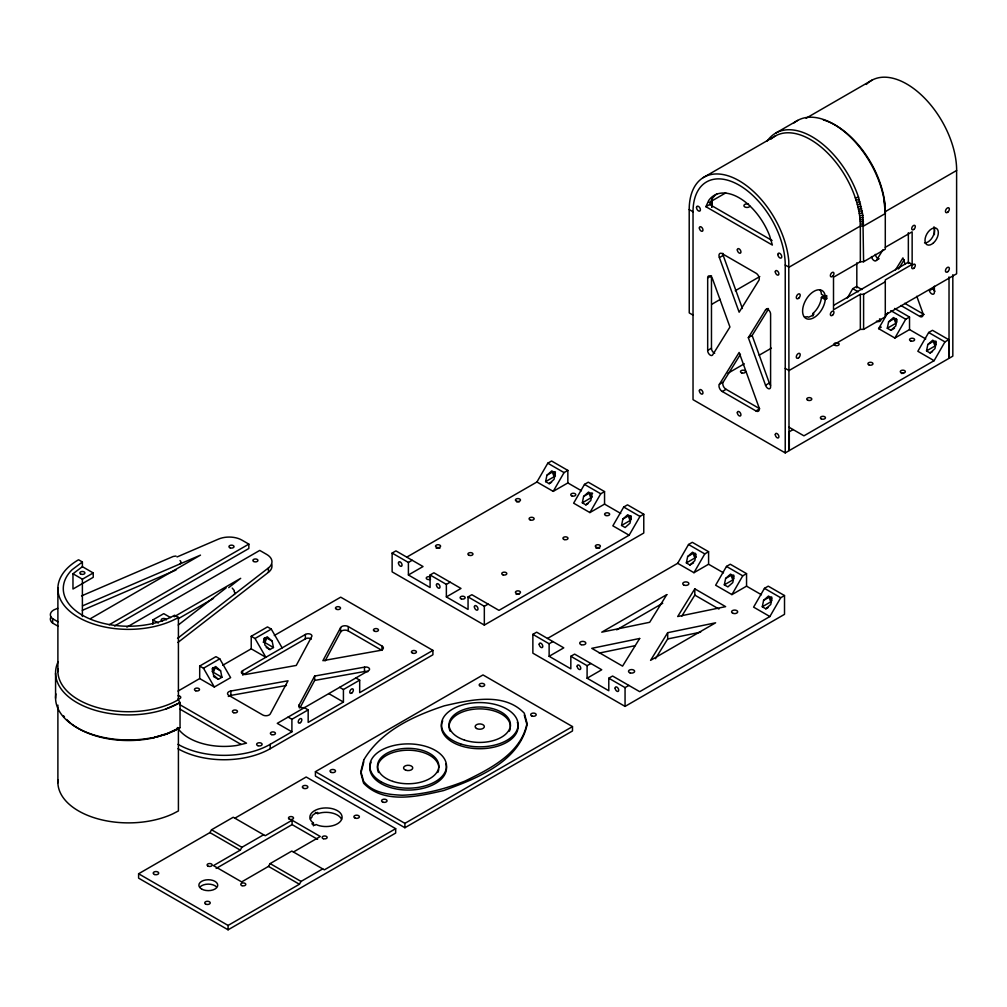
<?xml version="1.0" encoding="UTF-8"?>
<svg xmlns="http://www.w3.org/2000/svg" width="1007" height="1007" viewBox="0 0 1007 1007"><rect width="100%" height="100%" fill="white"/><g stroke="black" fill="none" stroke-linecap="round" stroke-linejoin="round"><path stroke-width="1.5" d="M820.05 290.003A16.112 9.302 -60 0 1 821.183 292.521L821.397 294.245L825.186 296.436L826.722 295.542L826.722 298.676L822.92 296.486L821.397 297.367L821.183 299.331A16.112 9.302 -60 0 1 813.127 313.278L812.888 316.06M826.722 298.676L825.186 299.557L824.985 301.521A16.112 9.302 -60 0 1 807.45 319.018A16.112 9.302 -60 0 1 807.45 297.468A16.112 9.302 -60 0 1 824.985 294.711L825.186 296.436M545.618 481.623L546.927 475.228L551.798 470.911L555.373 472.963L554.064 479.357L549.193 483.675L545.618 481.623L554.127 476.701L552.352 472.107L546.927 475.228M582.323 502.808L583.619 496.426L588.503 492.096L592.066 494.16L590.769 500.542L585.885 504.872L582.323 502.808L590.832 497.886L589.045 493.292L583.619 496.426M621.546 525.453L622.855 519.071L627.726 514.741L631.301 516.805L629.992 523.187L625.12 527.517L621.546 525.453L630.067 520.543L628.28 515.936L622.855 519.071M686.359 562.926L687.655 556.544L692.539 552.214L696.101 554.278L694.805 560.66L689.921 564.99L686.359 562.926L694.868 558.004L693.08 553.409L687.655 556.544M724.323 584.84L725.632 578.459L730.503 574.141L734.078 576.193L732.769 582.587L727.885 586.905L724.323 584.84L732.832 579.931L731.044 575.324L725.632 578.459M762.286 606.768L763.596 600.373L768.467 596.056L772.042 598.12L770.733 604.502L765.849 608.82L762.286 606.768L770.796 601.846L769.021 597.252L763.596 600.373M887.293 328.257L888.602 321.875L893.473 317.557L897.048 319.609L895.739 326.004L890.868 330.321L887.293 328.257L895.802 323.348L894.027 318.741L888.602 321.875M926.516 350.914L927.825 344.532L932.709 340.202L936.271 342.267L934.962 348.649L930.09 352.979L926.516 350.914L935.037 345.993L933.25 341.398L927.825 344.532M361.236 771.866L363.804 761.758M705.894 206.687L708.689 200.519A49.721 28.712 60 0 1 769.587 235.676L772.369 245.066L705.894 206.687L709.696 204.497L712.478 198.329A49.721 28.712 60 0 1 716.808 193.948M299.23 704.812L314.65 676.049L364.471 667.15A3.751 2.165 0 0 1 369.003 668.056A3.751 2.165 0 0 1 368.285 670.788L305.549 707.015A3.751 2.165 0 0 1 300.803 707.43A3.751 2.165 0 0 1 299.23 704.812L299.23 707.745M340.593 627.676L322.895 660.668L380.054 650.459A4.557 2.631 0 0 0 383.239 648.558A4.557 2.631 0 0 0 381.955 646.016L348.284 626.581A4.557 2.631 0 0 0 343.878 625.838A4.557 2.631 0 0 0 340.593 627.676L340.593 632.056L325.11 660.932M299.973 707.833L314.65 680.43L314.65 676.049M234.87 818.188L306.191 777.001L395.675 828.673L395.675 833.053L228.085 929.813L138.601 878.142L138.601 873.761L209.922 832.588L211.546 829.768L233.246 817.243L265.244 835.722L292.093 820.214L320.289 836.502L293.44 851.998M395.675 828.673L324.355 869.847L291.816 851.066L270.128 863.591L268.491 866.398L241.655 881.905L213.446 865.617L240.295 850.122L241.919 847.302L263.62 834.778M138.601 873.761L228.085 925.433L299.406 884.247L301.043 881.427L322.731 868.903M536.932 481.988L547.783 463.207L551.584 461.005L567.847 470.407L567.847 482.932L553.208 491.378L536.932 481.988L406.765 557.135M553.208 491.378L564.058 472.598L567.847 470.407M604.552 504.117L604.552 491.592L588.277 482.202L584.488 484.392L573.638 503.173L589.901 512.576L604.552 504.117L620.753 513.469M589.901 512.576L600.751 493.782L604.552 491.592M643.775 514.237L627.512 504.847L623.711 507.037L612.86 525.83L629.136 535.221L639.986 516.427L643.775 514.237L643.775 533.03L484.329 625.083L392.126 571.863L392.126 553.07L395.927 550.879L423.041 566.538L408.401 574.984L408.401 562.46L392.126 553.07M547.506 638.451L677.673 563.303L688.524 544.51L692.312 542.32L708.588 551.71L708.588 564.235L723.504 572.845M847.328 298.047L852.753 288.657L856.554 286.466L861.979 289.601M677.673 563.303L693.949 572.693L704.787 553.9L708.588 551.71M746.552 586.162L746.552 573.638L730.276 564.235L726.488 566.425L715.637 585.218L731.913 594.608L746.552 586.162L761.468 594.772M925.735 338.931L909.522 329.579L894.883 338.025L878.608 328.634L887.91 312.535M731.913 594.608L742.751 575.828L746.552 573.638M894.883 338.025L905.734 319.244L909.522 317.054L909.522 329.579M784.516 595.552L768.24 586.162L764.451 588.352L753.601 607.133L769.877 616.536L780.715 597.743L784.516 595.552L784.516 614.333L625.057 706.398L532.867 653.165L532.867 634.372L536.655 632.182L563.782 647.841L549.13 656.3L549.13 643.775L532.867 634.372M948.758 339.699L932.482 330.309L928.681 332.499L917.843 351.279L934.106 360.682L944.956 341.889L948.758 339.699L948.758 358.492L789.299 450.544L789.299 431.764L793.101 429.561M667.691 632.686L650.572 660.353L715.612 622.804L667.691 632.686L667.691 638.954L655.469 658.716M694.805 588.843L677.698 616.523L725.619 606.642L694.805 588.843L694.805 595.112L681.764 616.196M719.401 384.296L739.138 352.475L758.863 407.08A4.557 2.631 60 0 1 758.812 410.793A4.557 2.631 60 0 1 755.967 410.944L722.296 391.509A4.557 2.631 60 0 1 719.451 388.073A4.557 2.631 60 0 1 719.401 384.296L723.202 382.106L740.46 354.263M765.534 309.917A3.751 2.165 60 0 1 768.58 309.967A3.751 2.165 60 0 1 770.594 314.272L770.594 386.726A3.751 2.165 60 0 1 768.58 388.715A3.751 2.165 60 0 1 765.534 385.253L748.327 337.647L765.534 309.917L768.064 308.444M748.327 337.647L752.128 335.457L768.505 309.036M871.496 256.558A3.751 2.165 60 0 0 873.774 260.385A3.751 2.165 60 0 0 876.531 260.209L883.076 249.635M895.525 269.851L902.927 257.918L905.054 263.821M898.496 268.982L904.248 259.705M234.153 594.508L268.428 567.948A17.937 10.36 0 0 0 266.729 554.442L259.743 550.414L126.869 627.134M178.252 625.02L226.109 587.937M228.702 587.622L240.686 578.333L174.135 616.75M177.547 638.388L233.976 594.646M177.937 642.466L268.428 572.328A17.937 10.36 0 0 0 271.651 564.184M178.415 617.429A70.616 40.771 0 0 1 78.559 617.429A70.616 40.771 0 0 1 78.559 559.766L82.385 561.982L72.026 569.773A65.191 37.637 0 0 0 88.792 618.462A65.191 37.637 0 0 0 174.589 615.214L178.415 617.429L178.415 699.777L180.039 702.596L180.039 727.646L166.948 733.952L151.478 738.307A70.616 40.771 0 0 1 72.089 724.297M82.385 566.677L93.236 572.945L93.236 577.326L72.97 589.032L72.97 573.763L82.385 566.677L82.385 561.982M151.478 738.307L168.333 733.134L180.039 727.646M153.794 737.816L154.927 737.111M156.072 737.288L157.256 736.558M158.326 736.709L159.547 735.966M160.541 736.079L161.812 735.324M162.719 735.412L164.028 734.632M164.858 734.707L166.205 733.902M166.948 733.952L168.333 733.134M168.987 733.159L170.422 732.316M170.976 732.316L172.449 731.46M172.927 731.447L174.438 730.566M775.944 132.962L797.632 120.437M703.213 177.61L775.768 135.731M806.103 118.209L872.037 80.145M709.218 202.445L725.732 192.903M72.97 573.763L82.385 579.201L93.236 572.945M90.492 618.638L200.494 555.121L82.536 605.862M719.401 257.603A4.557 2.631 60 0 1 719.451 253.89A4.557 2.631 60 0 1 722.296 253.726L755.967 273.174A4.557 2.631 60 0 1 758.812 276.61A4.557 2.631 60 0 1 758.863 280.387L739.138 312.195L719.401 257.603L723.202 255.413A4.557 2.631 60 0 1 722.787 253.298M707.682 277.957A3.751 2.165 60 0 1 709.683 275.956A3.751 2.165 60 0 1 712.729 279.43L729.937 327.023L712.729 354.766A3.751 2.165 60 0 1 709.683 354.716A3.751 2.165 60 0 1 707.682 350.398L707.682 277.957L711.471 275.767L711.471 348.208A3.751 2.165 60 0 0 714.693 353.243M109.184 624.755L248.842 544.12L248.842 548.5L114.609 626.002M152.888 624.29L152.888 619.909L163.738 613.653L170.523 617.568M712.113 304.101L720.282 299.381M735.274 290.733L759.794 276.573M178.214 618.776L213.522 598.397M885.291 281.771L863.603 294.296L860.343 294.296L833.506 309.791L833.506 277.227L860.343 261.732L863.603 261.732L885.291 249.207L885.291 211.634L956.65 170.473A70.616 40.771 60 0 0 922.148 95.715A70.616 40.771 60 0 0 866.322 84.437M883.831 198.417L885.329 213.522L863.603 226.034L860.343 226.034L789.035 267.207L785.233 265.017A65.191 37.637 60 0 0 739.138 185.162A65.191 37.637 60 0 0 693.03 211.785L693.03 399.666L785.233 452.898L789.035 450.708L788.783 261.04A70.616 40.771 60 0 0 736.52 179.322A70.616 40.771 60 0 0 689.203 209.569L689.241 312.925L693.03 315.115M885.291 247.319L912.141 231.824L912.141 264.388L885.291 279.896L885.291 316.84L863.603 329.365L860.343 329.365L789.035 370.538L785.233 368.348M707.682 350.398L711.471 348.208M876.531 260.209L879.061 258.736M199.701 678.567L199.701 666.042L215.964 656.652L219.765 658.842L230.616 677.635L214.34 687.026L199.701 678.567L178 691.092M222.748 665.262L251.221 648.823L251.221 636.298L267.497 626.908L271.286 629.098L282.136 647.879M199.701 666.042L203.49 668.233L219.765 658.842M251.221 636.298L255.023 638.488L271.286 629.098M833.771 305.259L908.352 262.198L912.141 264.388M728.011 373.207L744.286 363.804M759.202 355.194L771.4 348.158M274.269 635.518L340.706 597.164L432.909 650.384L432.909 654.777L270.203 748.717A65.191 37.637 0 0 1 178 748.717M408.401 562.46L412.19 560.27M549.193 483.675L551.622 482.277M218.355 679.322L221.93 677.258L220.621 670.876L215.75 666.546L212.175 668.61L213.484 674.992L218.355 679.322L213.497 676.515M269.889 649.578L273.451 647.514L272.142 641.132L267.27 636.802L263.696 638.866L265.005 645.248L269.889 649.578L266.238 647.463M722.296 391.509L726.097 389.319L759.769 408.754L755.967 410.944M242.637 670.687L305.373 634.473A3.751 2.165 0 0 1 310.106 634.058A3.751 2.165 0 0 1 311.679 636.663L296.259 665.438L246.438 674.338A3.751 2.165 0 0 1 241.907 673.431A3.751 2.165 0 0 1 242.637 670.687L242.637 673.62M242.637 675.08L305.373 638.853A3.751 2.165 0 0 1 311.339 639.13M430.09 574.984L433.891 572.794L461.005 588.453L446.365 596.912L446.365 584.387L430.09 574.984L430.09 587.509L408.401 574.984M885.291 314.964L956.612 273.791L956.612 170.447M765.534 385.253L769.323 383.05L752.128 335.457M174.614 730.641L176.363 729.634M176.64 729.572L178.226 728.653M878.608 328.634L881.276 327.099M446.365 584.387L450.154 582.184M585.885 504.872L588.315 503.462M890.868 330.321L894.506 328.219M900.9 305.499L919.756 316.387L923.557 314.197A4.557 2.631 60 0 0 924.124 314.474M446.365 596.912L468.054 609.436L468.054 596.912L471.855 594.709L498.969 610.368L629.136 535.221M468.054 596.912L484.329 606.302L488.118 604.112M288.103 717.085L291.904 719.275L308.167 709.885L308.167 722.409L343.425 702.055L343.425 689.531L359.688 680.14L359.688 692.665L432.909 650.384M930.09 352.979L932.52 351.569M934.106 360.682L803.938 435.83L789.035 427.22M178 744.324A65.191 37.637 0 0 0 270.203 744.324L291.904 731.799L291.904 719.275M315.418 771.677L482.995 674.929L572.492 726.588L572.492 730.969L404.902 827.729L315.418 776.07L315.418 771.677L404.902 823.348L572.492 726.588M549.13 643.775L552.931 641.585M689.921 564.99L693.571 562.875M693.949 572.693L708.588 564.235M570.831 656.3L574.619 654.109L601.745 669.756L587.094 678.214L587.094 665.69L570.831 656.3L570.831 668.824L549.13 656.3M616.674 629.828L662.744 603.231M216.153 868.437L292.093 824.607L317.608 839.334M313.416 822.933L311.88 823.814L314.599 825.388L316.135 824.494L317.935 825.299A16.112 9.302 0 0 0 341.851 818.855A16.112 9.302 0 0 0 323.184 808.08A16.112 9.302 0 0 0 312.032 821.888L313.416 822.933L313.416 825.853M587.094 665.69L590.895 663.5M587.094 678.214L608.794 690.739L608.794 678.214L612.583 676.024L639.709 691.683L769.877 616.536M608.794 678.214L625.057 687.605L628.859 685.415M765.849 608.82L768.291 607.422M178.415 699.777L172.927 702.634A70.616 40.771 0 0 1 96.433 707.279A70.616 40.771 0 0 1 57.965 668.812M166.205 708.852L180.039 702.596A72.907 42.093 0 0 1 91.851 709.23A72.907 42.093 0 0 1 58.167 661.7M315.405 812.385L317.935 813.568A16.112 9.302 0 0 1 341.549 819.22M81.529 595.905L173.242 556.456L175.986 556.053M177.031 556.959L218.469 539.11A17.937 10.36 0 0 1 241.869 540.092L248.842 544.12M82.36 610.318L176.011 570.038M57.701 608.266L53.749 609.965A11.631 6.709 0 0 0 52.641 618.713L52.641 623.106L58.003 626.19M599.253 653.065L635.19 645.651M667.691 638.954L700.645 632.157M771.11 139.016A70.616 40.771 60 0 1 855.333 197.863L858.53 197.271L862.873 215.385L863.603 261.732M230.867 691.029L288.015 680.808L270.329 713.812A4.557 2.631 0 0 1 267.031 715.65A4.557 2.631 0 0 1 262.638 714.907L228.967 695.472A4.557 2.631 0 0 1 227.683 692.929A4.557 2.631 0 0 1 230.867 691.029L230.867 695.409A4.557 2.631 0 0 0 228.325 696.466M230.867 695.409L286.466 685.477M314.65 680.43L364.471 671.531A3.751 2.165 0 0 1 367.807 671.732M855.333 197.863L856.063 200.103L859.273 199.575M856.063 200.103L856.743 202.357L859.965 201.866M856.743 202.357L857.372 204.597L860.595 204.144M857.372 204.597L857.939 206.825L861.161 206.422M857.939 206.825L858.442 209.041L861.677 208.688M858.442 209.041L858.895 211.243L862.143 210.941M858.895 211.243L859.286 213.434L862.533 213.169M859.286 213.434L859.626 215.599L862.873 215.385M859.626 215.599L859.89 217.751L863.15 217.575M859.89 217.751L860.104 219.866L863.364 219.74M860.104 219.866L860.356 224.02L863.603 223.982M860.255 221.729L863.515 221.867M904.701 303.308L923.557 314.197M894.606 308.444L909.522 317.054M709.696 204.497L772.092 240.522M852.753 288.657L858.178 291.791M890.817 310.634L905.734 319.244M928.681 332.499L944.956 341.889M689.203 209.569L693.03 211.785M821.397 297.367L825.186 299.557M812.888 313.454L813.983 314.083L811.264 316.06L808.558 317.205L807.236 316.689A16.112 9.302 -60 0 1 804.492 316.953M547.783 463.207L564.058 472.598M584.488 484.392L600.751 493.782M623.711 507.037L639.986 516.427M688.524 544.51L704.787 553.9M726.488 566.425L742.751 575.828M764.451 588.352L780.715 597.743M567.847 482.932L581.467 490.787M694.805 595.112L718.922 609.034M340.593 632.056A4.557 2.631 0 0 1 343.878 630.218A4.557 2.631 0 0 1 348.284 630.961L381.955 650.409L381.955 646.016M355.899 677.95L359.688 680.14M272.142 641.132L266.729 637.997L264.942 642.592L273.451 647.514M339.623 687.34L343.425 689.531M251.221 648.823L265.861 657.281L255.023 638.488M328.773 693.596L343.425 702.055M152.888 619.909L158.275 623.018M308.167 709.885L304.378 707.694L277.252 723.353L291.904 731.799M220.621 670.876L215.196 667.742L213.408 672.336L221.93 677.258M52.641 618.713L58.003 621.81M180.014 704.787L246.488 743.166L236.972 745.444A49.721 28.712 0 0 1 177.37 727.52M180.014 709.167L241.063 744.412M211.546 829.768L241.919 847.302M270.128 863.591L301.043 881.427M209.922 832.588L240.295 850.122M268.491 866.398L299.406 884.247M232.227 588.088L234.329 590.606M203.49 668.233L214.34 687.026M916.785 296.285L922.651 312.51A4.557 2.631 60 0 1 922.601 316.223A4.557 2.631 60 0 1 919.756 316.387M723.202 255.413L742.398 308.532M524.295 715.071L527.026 724.964C518.693 762.362 475.883 778.914 443.583 790.571C418.031 796.373 384.082 804.694 363.603 783.207L360.871 773.3M885.329 211.646L885.052 205.466A70.616 40.771 60 0 0 823.323 119.909M860.356 224.02L860.343 261.732M952.823 274.722L952.823 356.138L949.022 358.328L949.022 276.912M934.383 227.167L934.383 234.618M934.383 286.202L934.383 292.156A3.751 2.165 60 0 1 932.369 294.157A3.751 2.165 60 0 1 929.323 290.683L933.124 288.493A3.751 2.165 60 0 0 934.949 291.275M908.352 232.73L908.352 262.198M863.603 294.296L863.603 329.365M860.343 294.296L860.343 329.365M856.819 262.827L856.819 287.876M785.233 265.017L785.233 452.898M625.057 687.605L625.057 706.398M484.329 606.302L484.329 625.083M404.902 823.348L404.902 827.729M364.471 667.15L364.471 671.531M348.284 626.581L348.284 630.961M317.671 813.694L317.671 812.435L314.599 813.794L312.246 815.569L312.032 816.979A16.112 9.302 0 0 0 310.433 819.22M305.373 634.473L305.373 638.853M292.093 820.214L292.093 824.607M270.203 744.324L270.203 748.717M268.428 567.948L268.428 572.328M228.085 925.433L228.085 929.813M178.415 728.59L178.415 810.937L172.927 813.794A70.616 40.771 0 0 1 96.433 818.439A70.616 40.771 0 0 1 57.965 779.984M82.385 579.201L82.385 616.473M57.89 587.887L57.89 671.656M57.89 705.127L57.89 782.829M55.574 673.192L55.574 698.241M234.052 591.55A4.62 2.669 0 0 1 234.316 594.357M180.014 560.597A4.632 2.669 0 0 1 179.573 564.109M52.641 623.106A11.631 6.709 0 0 1 50.891 617.039M794.032 122.892A72.907 42.093 60 0 1 851.217 137.808A72.907 42.093 60 0 1 885.329 213.522M767.284 140.955A72.907 42.093 60 0 1 813.857 137.821A72.907 42.093 60 0 1 858.53 197.271M162.479 621.181A2.53 1.46 0 0 1 162.479 618.65A2.53 1.46 0 0 1 166.268 619.909M70.641 723.139A70.616 40.771 0 0 1 66.726 719.527M64.486 716.984A70.616 40.771 0 0 1 63.491 715.687M152.573 737.615A72.907 42.093 0 0 1 55.901 693.886M908.44 263.507A2.53 1.46 -60 0 1 908.805 262.965M933.653 227.141A9.428 5.45 -60 0 1 932.595 237.048A9.428 5.45 -60 0 1 924.539 242.926M749.963 206.133A3.071 1.775 0 0 1 745.948 207.341A3.071 1.775 0 0 1 744.211 204.925A3.071 1.775 0 0 1 748.528 204.144M878.482 258.673A3.751 2.165 60 0 1 875.297 254.368M770.582 385.278A3.751 2.165 60 0 1 769.323 383.05M726.097 389.319A4.557 2.631 60 0 1 723.253 385.882A4.557 2.631 60 0 1 723.202 382.106M836.59 342.745A2.53 1.46 0 0 1 839.121 344.331A2.53 1.46 0 0 1 836.15 345.653A2.53 1.46 0 0 1 834.148 343.828M834.4 343.475A2.53 1.46 0 0 1 835.332 342.946M879.514 318.892A2.53 1.46 0 0 1 880.256 321.044A2.53 1.46 0 0 1 876.455 321.195M901.567 373.509A2.53 1.46 0 0 1 903.48 373.358M935.931 344.734A2.53 1.46 60 0 1 935.931 341.146M896.696 322.076A2.53 1.46 60 0 1 896.331 318.615M200.129 886.852A9.428 5.45 0 0 1 216.467 886.852M517.359 722.271A38.354 22.141 0 0 1 478.501 748.717A38.354 22.141 0 0 1 442.702 720.861M445.761 763.596A38.354 22.141 0 0 1 406.904 790.054A38.354 22.141 0 0 1 371.117 762.198M510.31 728.137A30.676 17.711 0 0 1 509.378 731.17M450.116 731.17A30.676 17.711 0 0 1 475.745 709.029A30.676 17.711 0 0 1 510.423 726.588M438.725 769.461A30.676 17.711 0 0 1 437.793 772.507M378.519 772.507A30.676 17.711 0 0 1 404.147 750.366A30.676 17.711 0 0 1 438.838 767.926M178 695.761A2.757 1.599 0 0 1 180.769 697.36A2.757 1.599 0 0 1 178 698.959M212.892 667.616A2.53 1.46 -60 0 1 212.087 671.531M264.413 637.859A2.53 1.46 -60 0 1 264.803 639.898A2.53 1.46 -60 0 1 263.154 642.126M430.581 579.151A2.53 1.46 0 0 1 426.993 579.151A2.53 1.46 0 0 1 426.993 577.087A2.53 1.46 0 0 1 430.581 577.087M516.692 501.914A2.53 1.46 0 0 1 519.222 501.914M436.258 548.274A2.53 1.46 0 0 1 439.845 548.274M516.163 594.407A2.53 1.46 0 0 1 519.222 594.18M596.056 548.274A2.53 1.46 0 0 1 599.643 548.274M630.948 519.272A2.53 1.46 60 0 1 630.948 515.697M592.154 497.08A2.53 1.46 60 0 1 590.845 494.059A2.53 1.46 60 0 1 592.62 493.279M555.449 475.896A2.53 1.46 60 0 1 554.127 473.126A2.53 1.46 60 0 1 555.449 471.893M733.725 578.66A2.53 1.46 60 0 1 733.725 575.085M696.189 557.198A2.53 1.46 60 0 1 695.384 553.284M771.689 600.587A2.53 1.46 60 0 1 771.689 597M711.748 197.875L711.748 207.241L711.748 197.875M363.804 759.882L360.871 771.425L363.603 781.319C372.766 792.962 388.312 794.611 402.095 795.228C423.821 794.611 445.006 789.11 465.096 781.017C490.132 768.769 521.387 753.211 527.026 723.089L524.295 713.195C503.815 691.708 469.866 700.029 444.326 705.819C413.562 715.977 380.923 730.906 363.804 759.882M639.684 638.463L622.565 666.131L591.764 648.344L639.684 638.463M666.798 594.621L649.691 622.288L601.758 632.169L666.798 594.621M253.626 561.465A2.53 1.46 0 0 0 257.855 560.811A2.53 1.46 0 0 0 254.758 559.023A2.53 1.46 0 0 0 253.626 561.465M230.225 547.896A2.53 1.46 0 0 0 234.027 546.625A2.53 1.46 0 0 0 230.225 545.353A2.53 1.46 0 0 0 230.225 547.896M80.598 573.977A2.53 1.46 0 0 0 84.827 573.323A2.53 1.46 0 0 0 81.731 571.535A2.53 1.46 0 0 0 80.598 573.977M947.902 212.099A2.757 1.599 -60 0 0 948.783 207.832A2.757 1.599 -60 0 0 945.51 210.727A2.757 1.599 -60 0 0 947.902 212.099M947.902 271.6A2.757 1.599 -60 0 0 948.783 267.321A2.757 1.599 -60 0 0 945.51 270.216A2.757 1.599 -60 0 0 947.902 271.6M798.752 357.712A2.757 1.599 -60 0 0 799.634 353.432A2.757 1.599 -60 0 0 796.361 356.327A2.757 1.599 -60 0 0 798.752 357.712M798.752 298.21A2.757 1.599 -60 0 0 799.634 293.943A2.757 1.599 -60 0 0 796.361 296.838A2.757 1.599 -60 0 0 798.752 298.21M832.613 315.128A2.53 1.46 -60 0 0 833.418 311.201A2.53 1.46 -60 0 0 830.423 313.857A2.53 1.46 -60 0 0 832.613 315.128M832.613 276.296A2.53 1.46 -60 0 0 833.418 272.368A2.53 1.46 -60 0 0 830.423 275.024A2.53 1.46 -60 0 0 832.613 276.296M913.966 229.332A2.53 1.46 -60 0 0 914.771 225.404A2.53 1.46 -60 0 0 911.776 228.06A2.53 1.46 -60 0 0 913.966 229.332M913.966 268.152A2.53 1.46 -60 0 0 914.771 264.237A2.53 1.46 -60 0 0 911.776 266.893A2.53 1.46 -60 0 0 913.966 268.152M933.401 242.964A9.428 5.45 -60 0 0 936.384 228.35A9.428 5.45 -60 0 0 925.219 238.244A9.428 5.45 -60 0 0 933.401 242.964M699.374 227.972A2.53 1.46 60 0 0 702.068 231.308A2.53 1.46 60 0 0 702.068 227.733A2.53 1.46 60 0 0 699.374 227.972M775.302 271.814A2.53 1.46 60 0 0 777.996 275.15A2.53 1.46 60 0 0 777.996 271.575A2.53 1.46 60 0 0 775.302 271.814M699.374 390.804A2.53 1.46 60 0 0 702.068 394.14A2.53 1.46 60 0 0 702.068 390.565A2.53 1.46 60 0 0 699.374 390.804M775.302 434.634A2.53 1.46 60 0 0 777.996 437.982A2.53 1.46 60 0 0 777.996 434.395A2.53 1.46 60 0 0 775.302 434.634M737.338 412.719A2.53 1.46 60 0 0 740.032 416.055A2.53 1.46 60 0 0 740.032 412.48A2.53 1.46 60 0 0 737.338 412.719M737.338 249.887A2.53 1.46 60 0 0 740.032 253.235A2.53 1.46 60 0 0 740.032 249.648A2.53 1.46 60 0 0 737.338 249.887M777.857 254.494A2.757 1.599 60 0 0 780.79 258.132A2.757 1.599 60 0 0 780.79 254.23A2.757 1.599 60 0 0 777.857 254.494M696.504 207.53A2.757 1.599 60 0 0 699.437 211.168A2.757 1.599 60 0 0 699.437 207.266A2.757 1.599 60 0 0 696.504 207.53M869.167 365.012A2.53 1.46 0 0 0 872.968 363.741A2.53 1.46 0 0 0 869.167 362.482A2.53 1.46 0 0 0 869.167 365.012M807.992 400.333A2.53 1.46 0 0 0 811.793 399.062A2.53 1.46 0 0 0 807.992 397.803A2.53 1.46 0 0 0 807.992 400.333M821.133 418.799A2.53 1.46 0 0 0 825.375 418.144A2.53 1.46 0 0 0 822.266 416.357A2.53 1.46 0 0 0 821.133 418.799M741.756 372.905A2.53 1.46 0 0 0 745.558 371.633A2.53 1.46 0 0 0 741.756 370.375A2.53 1.46 0 0 0 741.756 372.905M910.819 340.97A2.53 1.46 0 0 0 914.62 339.699A2.53 1.46 0 0 0 910.819 338.428A2.53 1.46 0 0 0 910.819 340.97M901.038 372.666A2.53 1.46 0 0 0 905.268 372.011A2.53 1.46 0 0 0 902.171 370.224A2.53 1.46 0 0 0 901.038 372.666M205.529 904.009A2.757 1.599 0 0 0 210.148 903.292A2.757 1.599 0 0 0 206.762 901.341A2.757 1.599 0 0 0 205.529 904.009M154.575 874.517A2.757 1.599 0 0 0 158.716 873.132A2.757 1.599 0 0 0 154.575 871.76A2.757 1.599 0 0 0 154.575 874.517M303.724 788.405A2.757 1.599 0 0 0 307.865 787.021A2.757 1.599 0 0 0 303.724 785.649A2.757 1.599 0 0 0 303.724 788.405M355.244 818.15A2.757 1.599 0 0 0 359.386 816.778A2.757 1.599 0 0 0 355.244 815.393A2.757 1.599 0 0 0 355.244 818.15M289.21 819.056A2.53 1.46 0 0 0 293.452 818.401A2.53 1.46 0 0 0 290.343 816.614A2.53 1.46 0 0 0 289.21 819.056M323.36 838.705A2.53 1.46 0 0 0 327.162 837.434A2.53 1.46 0 0 0 323.36 836.175A2.53 1.46 0 0 0 323.36 838.705M242.007 885.669A2.53 1.46 0 0 0 245.809 884.41A2.53 1.46 0 0 0 242.007 883.139A2.53 1.46 0 0 0 242.007 885.669M207.857 866.033A2.53 1.46 0 0 0 212.099 865.378A2.53 1.46 0 0 0 208.99 863.578A2.53 1.46 0 0 0 207.857 866.033M201.627 889.043A9.428 5.45 0 0 0 217.411 886.601A9.428 5.45 0 0 0 205.856 879.929A9.428 5.45 0 0 0 201.627 889.043M480.54 686.321A2.757 1.599 0 0 0 484.682 684.949A2.757 1.599 0 0 0 480.54 683.564A2.757 1.599 0 0 0 480.54 686.321M331.391 772.432A2.757 1.599 0 0 0 335.532 771.06A2.757 1.599 0 0 0 331.391 769.675A2.757 1.599 0 0 0 331.391 772.432M382.912 802.176A2.757 1.599 0 0 0 387.053 800.804A2.757 1.599 0 0 0 382.912 799.42A2.757 1.599 0 0 0 382.912 802.176M532.061 716.078A2.757 1.599 0 0 0 536.202 714.693A2.757 1.599 0 0 0 532.061 713.308A2.757 1.599 0 0 0 532.061 716.078M405.859 770.229A4.607 2.656 0 0 0 412.757 767.926A4.607 2.656 0 0 0 405.859 765.622A4.607 2.656 0 0 0 405.859 770.229M476.487 728.464A4.607 2.656 0 0 0 484.191 727.281A4.607 2.656 0 0 0 478.552 724.02A4.607 2.656 0 0 0 476.487 728.464M460.577 743.883A38.354 22.141 0 0 0 518.101 724.713A38.354 22.141 0 0 0 460.577 705.542A38.354 22.141 0 0 0 460.577 743.883M464.403 740.057A30.676 17.711 0 0 0 510.423 724.713A30.676 17.711 0 0 0 464.403 709.369A30.676 17.711 0 0 0 464.403 740.057M381.036 781.696A38.354 22.141 0 0 0 445.195 771.777A38.354 22.141 0 0 0 398.231 744.651A38.354 22.141 0 0 0 381.036 781.696M392.818 781.382A30.676 17.711 0 0 0 438.838 766.05A30.676 17.711 0 0 0 392.818 750.706A30.676 17.711 0 0 0 392.818 781.382M300.501 722.573A2.53 1.46 -60 0 0 301.294 718.646A2.53 1.46 -60 0 0 298.299 721.302A2.53 1.46 -60 0 0 300.501 722.573M352.022 692.829A2.53 1.46 -60 0 0 352.828 688.901A2.53 1.46 -60 0 0 349.832 691.557A2.53 1.46 -60 0 0 352.022 692.829M271.651 734.632A2.53 1.46 0 0 0 275.452 733.373A2.53 1.46 0 0 0 271.651 732.102A2.53 1.46 0 0 0 271.651 734.632M195.723 690.789A2.53 1.46 0 0 0 199.512 689.531A2.53 1.46 0 0 0 195.723 688.259A2.53 1.46 0 0 0 195.723 690.789M336.728 609.386A2.53 1.46 0 0 0 340.53 608.115A2.53 1.46 0 0 0 336.728 606.856A2.53 1.46 0 0 0 336.728 609.386M412.669 653.216A2.53 1.46 0 0 0 416.457 651.957A2.53 1.46 0 0 0 412.669 650.686A2.53 1.46 0 0 0 412.669 653.216M374.692 631.301A2.53 1.46 0 0 0 378.494 630.042A2.53 1.46 0 0 0 374.692 628.771A2.53 1.46 0 0 0 374.692 631.301M233.687 712.717A2.53 1.46 0 0 0 237.476 711.446A2.53 1.46 0 0 0 233.687 710.187A2.53 1.46 0 0 0 233.687 712.717M257.981 745.709A2.757 1.599 0 0 0 262.122 744.324A2.757 1.599 0 0 0 257.981 742.952A2.757 1.599 0 0 0 257.981 745.709M530.349 520.015A2.53 1.46 0 0 0 534.151 518.756A2.53 1.46 0 0 0 530.349 517.485A2.53 1.46 0 0 0 530.349 520.015M564.197 539.551A2.53 1.46 0 0 0 567.998 538.292A2.53 1.46 0 0 0 564.197 537.021A2.53 1.46 0 0 0 564.197 539.551M461.37 598.926A2.53 1.46 0 0 0 465.158 597.654A2.53 1.46 0 0 0 461.37 596.396A2.53 1.46 0 0 0 461.37 598.926M469.174 555.335A2.53 1.46 0 0 0 472.975 554.077A2.53 1.46 0 0 0 469.174 552.805A2.53 1.46 0 0 0 469.174 555.335M503.022 574.871A2.53 1.46 0 0 0 506.811 573.612A2.53 1.46 0 0 0 503.022 572.341A2.53 1.46 0 0 0 503.022 574.871M516.692 593.576A2.53 1.46 0 0 0 520.481 592.305A2.53 1.46 0 0 0 516.692 591.046A2.53 1.46 0 0 0 516.692 593.576M516.692 501.322A2.53 1.46 0 0 0 520.481 500.051A2.53 1.46 0 0 0 516.692 498.78A2.53 1.46 0 0 0 516.692 501.322M436.786 547.443A2.53 1.46 0 0 0 440.588 546.184A2.53 1.46 0 0 0 436.786 544.913A2.53 1.46 0 0 0 436.786 547.443M572.001 495.973A2.53 1.46 0 0 0 575.803 494.701A2.53 1.46 0 0 0 572.001 493.443A2.53 1.46 0 0 0 572.001 495.973M605.849 515.508A2.53 1.46 0 0 0 609.65 514.237A2.53 1.46 0 0 0 605.849 512.978A2.53 1.46 0 0 0 605.849 515.508M596.585 547.443A2.53 1.46 0 0 0 600.386 546.184A2.53 1.46 0 0 0 596.585 544.913A2.53 1.46 0 0 0 596.585 547.443M436.434 584.916A2.53 1.46 60 0 0 439.115 588.252A2.53 1.46 60 0 0 439.115 584.677A2.53 1.46 60 0 0 436.434 584.916M474.398 606.831A2.53 1.46 60 0 0 477.091 610.179A2.53 1.46 60 0 0 477.091 606.592A2.53 1.46 60 0 0 474.398 606.831M398.47 563.001A2.53 1.46 60 0 0 401.151 566.337A2.53 1.46 60 0 0 401.151 562.762A2.53 1.46 60 0 0 398.47 563.001M577.175 666.219A2.53 1.46 60 0 0 579.856 669.567A2.53 1.46 60 0 0 579.856 665.979A2.53 1.46 60 0 0 577.175 666.219M539.211 644.304A2.53 1.46 60 0 0 541.892 647.639A2.53 1.46 60 0 0 541.892 644.065A2.53 1.46 60 0 0 539.211 644.304M615.139 688.146A2.53 1.46 60 0 0 617.82 691.482A2.53 1.46 60 0 0 617.82 687.907A2.53 1.46 60 0 0 615.139 688.146M581.228 644.681A3.071 1.775 0 0 0 585.822 643.146A3.071 1.775 0 0 0 581.228 641.61A3.071 1.775 0 0 0 581.228 644.681M683.64 584.903A3.071 1.775 0 0 0 688.775 584.11A3.071 1.775 0 0 0 685.012 581.945A3.071 1.775 0 0 0 683.64 584.903M733.083 613.364A3.071 1.775 0 0 0 737.69 611.828A3.071 1.775 0 0 0 733.083 610.305A3.071 1.775 0 0 0 733.083 613.364M630.042 672.865A3.071 1.775 0 0 0 634.637 671.329A3.071 1.775 0 0 0 630.042 669.793A3.071 1.775 0 0 0 630.042 672.865"/></g></svg>
